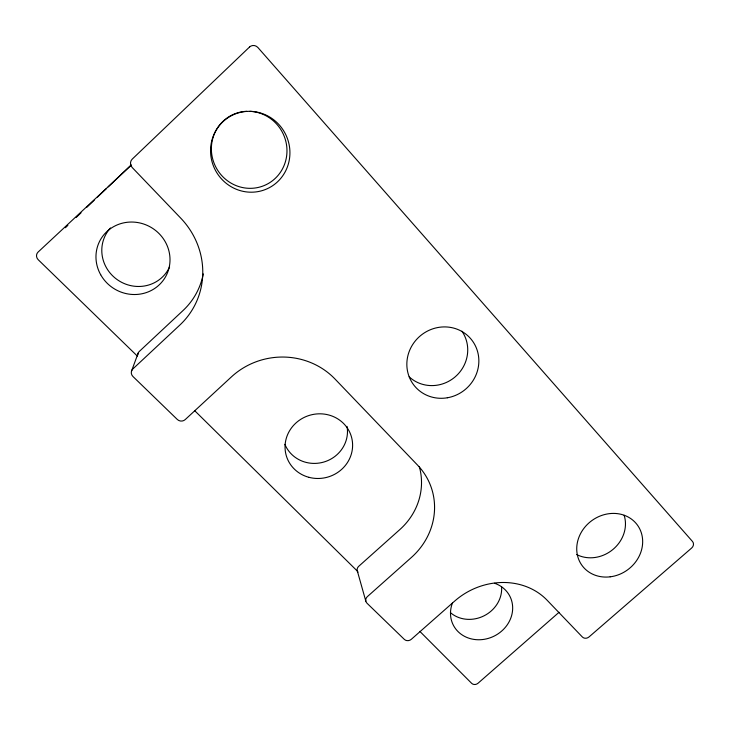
<?xml version="1.0" encoding="UTF-8"?>
<svg xmlns="http://www.w3.org/2000/svg" width="730" height="730" viewBox="0 0 730 730"><rect width="100%" height="100%" fill="white"/><g stroke="black" fill="none" stroke-linecap="round" stroke-linejoin="round"><path stroke-width="1.09" d="M131.71 370.594L138.198 353.019M65.417 227.733L67.881 225.369M76.112 217.513L81.048 212.804M86.806 207.302L94.206 200.23M97.501 197.082L106.553 188.44M108.195 186.871L131.227 164.87M130.743 165.701L38.033 252.124A5.657 5.283 30.9 0 0 38.225 259.734L137.395 356.112M559.043 612.288L478.022 683.253A4.572 4.015 -24.7 0 1 471.708 683.38L419.85 631.386M194.846 410.835L357.408 571.17M357.235 570.623L365.821 601.146M624.141 515.27A32.85 29.364 -36.6 0 1 612.835 549.544A32.85 29.364 -36.6 0 1 576.654 554.544M461.944 331.21A35.067 33.562 -40.4 0 1 455.255 376.78A35.067 33.562 -40.4 0 1 409.174 376.826M249.861 111.316A38.772 37.549 63.3 0 1 285.101 162.726A38.772 37.549 63.3 0 1 227.386 180.712A38.772 37.549 63.3 0 1 226.035 118.734M226.674 118.26A38.772 37.549 63.3 0 1 232.113 114.984M232.833 114.647A38.772 37.549 63.3 0 1 246.667 111.307M501.574 586.883A30.514 27.448 -26.9 0 1 484.072 615.801A30.514 27.448 -26.9 0 1 450.437 612.634M494.602 583.252A31.746 28.37 -26.9 0 1 510.124 619.733A31.746 28.37 -26.9 0 1 469.992 638.54A31.746 28.37 -26.9 0 1 452.454 603.007M169.588 266.924A35.806 34.264 32 0 1 118.242 280.338A35.806 34.264 32 0 1 110.504 227.952M357.974 572.165A4.791 4.389 -19.2 0 1 358.695 566.334L399.894 529.524A65.563 61.457 -20.3 0 0 419.285 466.561M347.042 426.402A32.512 30.988 -15.7 0 1 323.682 462.081A32.512 30.988 -15.7 0 1 284.892 444.324M203.259 273.914A73.593 70.326 30.8 0 1 183.084 310.487L139.348 351.395A5.311 5.055 15.2 0 0 137.806 354.953M249.523 47.03L132.23 159.122A6.123 5.822 45.9 0 0 132.258 167.571L180.666 218.069A79.077 75.409 29 0 1 179.835 325.06L132.942 368.86A5.703 5.393 13.4 0 0 132.969 376.516L177.326 419.485A5.566 5.274 4.7 0 0 185.183 419.613L231.446 376.863A72.526 69.222 -10.2 0 1 335.015 379.034L417.542 465.101A70.025 65.125 -20.7 0 1 411.373 557.474L367.391 596.602A5.11 4.635 -19.5 0 0 367.017 603.236L404.329 639.38A5.037 4.499 -21.6 0 0 411.337 639.288L454.753 601.018A66.375 58.683 -26.9 0 1 547.135 600.252L582.376 637.007A4.909 4.298 -31.7 0 0 589.046 636.916L691.629 548.048A4.991 4.353 -39.3 0 0 692.533 541.514L257.945 47.569A6.251 5.913 69.9 0 0 249.523 47.03M447.335 397.777A36.701 34.985 -39.8 0 0 471.553 339.733A36.701 34.985 -39.8 0 0 409.667 350.309A36.701 34.985 -39.8 0 0 447.335 397.777M210.66 147.67A40.688 39.438 63.3 0 0 267.417 188.65A40.688 39.438 63.3 0 0 272.637 118.963A40.688 39.438 63.3 0 0 210.66 147.67M610.17 576.819A34.283 30.432 -36.4 0 0 638.02 525.938A34.283 30.432 -36.4 0 0 580.907 532.973A34.283 30.432 -36.4 0 0 610.17 576.819M100.694 274.745A37.458 35.806 30.9 0 0 164.825 278.011A37.458 35.806 30.9 0 0 133.435 222.084A37.458 35.806 30.9 0 0 100.694 274.745M308.973 477.329A33.908 32.193 -16.2 0 0 351.741 437.991A33.908 32.193 -16.2 0 0 295.778 423.135A33.908 32.193 -16.2 0 0 308.973 477.329"/></g></svg>
